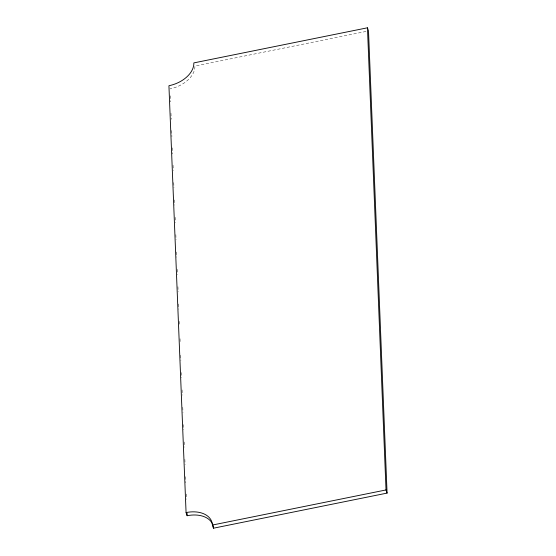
<?xml version="1.0" encoding="UTF-8"?>
<svg xmlns="http://www.w3.org/2000/svg" width="556" height="556" viewBox="0 0 556 556"><rect width="100%" height="100%" fill="white"/><g stroke="black" fill="none" stroke-linecap="round" stroke-linejoin="round"><path stroke-width="0.42" stroke-dasharray="2.78 2.08" d="M365.959 31.47L194.899 66.053A26.403 17.271 -18.5 0 1 169.983 88.884M170.261 95.827L170.511 101.894M170.963 113.174L171.206 119.248M171.658 130.528L171.901 136.602M172.353 147.875L172.596 153.949M173.055 165.229L173.263 170.435M173.75 182.583L173.958 187.782M174.445 199.931L174.654 205.136M175.14 217.285L175.349 222.49M175.842 234.632L176.05 239.838M176.537 251.986L176.745 257.192M177.232 269.333L177.44 274.539M177.927 286.688L178.142 291.893M178.629 304.042L178.837 309.247M179.324 321.389L179.498 325.726M180.019 338.743L180.193 343.08M180.686 355.228L180.895 360.434M181.381 372.576L181.59 377.781M182.076 389.93L182.285 395.135M182.771 407.277L182.98 412.482M183.473 424.631L183.682 429.837M184.168 441.985L184.377 447.191M184.863 459.332L185.072 464.538M185.558 476.687L185.808 482.761M186.26 494.034L186.469 499.239"/><path stroke-width="0.83" d="M367.453 27.8L193.835 62.897A26.403 17.271 -18.5 0 1 168.927 85.728L186.072 512.569L187.129 515.725A26.403 17.271 -18.5 0 1 213.455 528.2L387.073 493.102L368.51 30.955L367.453 27.8L386.017 489.947L387.073 493.102M186.072 512.569A26.403 17.271 -18.5 0 1 212.399 525.045L386.017 489.947M212.399 525.045L213.455 528.2M187.024 513.125L187.129 515.725"/></g></svg>
